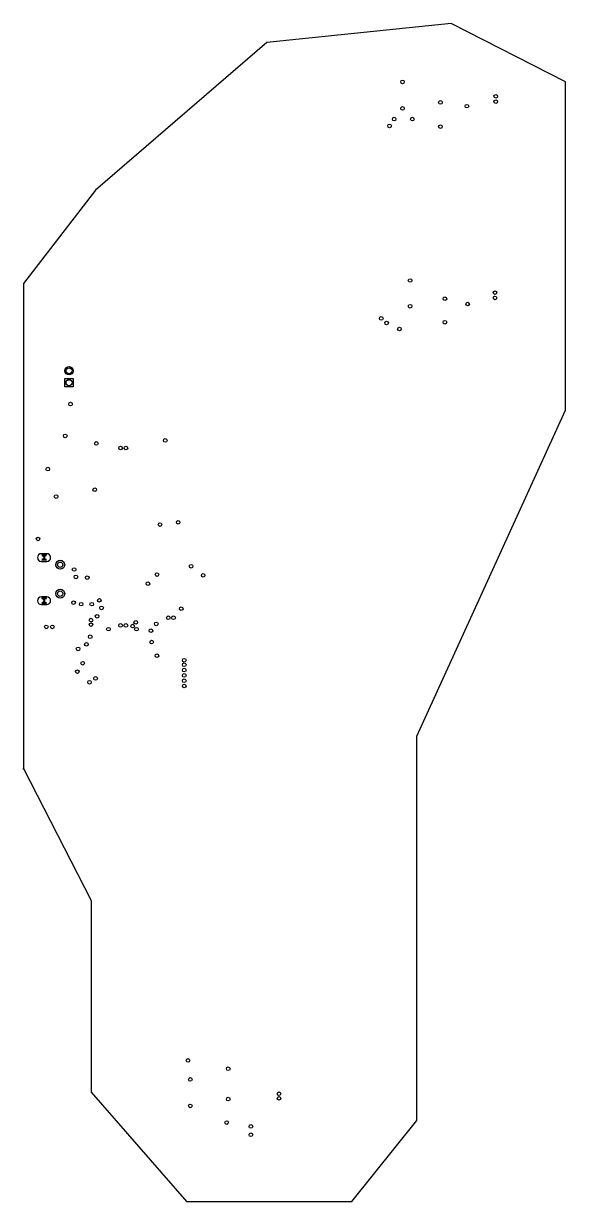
# Model space of a CAD drawing. Header units: millimetres. Extents: x 7325 to 10900, y 270 to 8040.
import ezdxf

# ---------------------------------------------------------------- set-up
doc = ezdxf.new("R2010")
doc.units = ezdxf.units.MM

msp = doc.modelspace()

# ---------------------------------------------------------------- linework, layer by layer
for points in [[(10145, 8040), (8930, 7915), (7800, 6940), (7325, 6325)], [(10900, 7655), (10145, 8040)], [(10900, 5490), (10900, 7655)], [(7325, 6325), (7325, 3120), (7325, 3125), (7770, 2255), (7770, 990)], [(7770, 990), (8400, 270), (9490, 270), (9920, 805), (9920, 3340), (10900, 5490)]]:
    msp.add_lwpolyline(points)
for points in [[(7652.55, 5643.05), (7597.45, 5643.05), (7597.45, 5698.15), (7652.55, 5698.15)], [(7442.6835, 4543.0905), (7478.1165, 4543.0905)], [(7476.15, 4531.28), (7444.65, 4531.28)], [(7442.6835, 4491.9095), (7478.1165, 4491.9095)], [(7476.15, 4503.72), (7444.65, 4503.72)], [(7442.6835, 4258.0905), (7478.1165, 4258.0905)], [(7442.6835, 4206.9095), (7478.1165, 4206.9095)], [(7476.15, 4246.28), (7444.65, 4246.28)], [(7476.15, 4218.72), (7444.65, 4218.72)]]:
    msp.add_lwpolyline(points, close=True)
for centre, radius in [((9825, 7655), 12), ((10440, 7560), 12), ((10440, 7525), 12), ((9825, 7480), 12), ((10075, 7520), 12), ((10250, 7495), 12), ((9770, 7410), 12), ((9890, 7410), 12), ((9740, 7365), 12), ((10075, 7360), 12), ((9875, 6345), 12), ((10105, 6225), 12), ((10435, 6265), 12), ((10435, 6230), 12), ((9875, 6175), 12), ((10255, 6190), 12), ((9685, 6095), 12), ((9720, 6065), 12), ((10105, 6070), 12), ((9805, 6025), 12), ((7625, 5749.4), 27.55), ((7625, 5749.4), 19.7), ((7625, 5670.6), 19.7), ((7635, 5530), 12), ((7600, 5320), 12), ((8260, 5290), 12), ((7805, 5270), 12), ((7965, 5240), 12), ((8000, 5240), 12), ((7485, 5101.01), 12), ((7795, 4965), 12), ((7540, 4920), 12), ((8225, 4735), 12), ((8345, 4750), 12), ((7420, 4640), 12), ((7566.7, 4469.9), 29.5275), ((7566.7, 4469.9), 17.717), ((7658.65, 4438.65), 12), ((8430, 4460), 12), ((7670, 4390), 12), ((7745, 4385), 12), ((8145, 4345), 12), ((8205.25, 4405.25), 12), ((8510, 4400), 12), ((7566.7, 4279.3), 29.5275), ((7566.7, 4279.3), 17.717), ((7655, 4220), 12), ((7705, 4210), 12), ((7775, 4210), 12), ((7825, 4235), 12), ((7840, 4185), 12), ((7810, 4130), 12), ((8280, 4120), 12), ((8315, 4120), 12), ((8365, 4180), 12), ((7475, 4060), 12), ((7515, 4060), 12), ((7770, 4105), 12), ((7770, 4075), 12), ((7885, 4045), 12), ((7965, 4070), 12), ((8000, 4070), 12), ((8045, 4065), 12), ((8065, 4090), 12), ((8070, 4045), 12), ((8165, 4035), 12), ((8200, 4080), 12), ((7765, 3995), 12), ((8170, 3960), 12), ((7685, 3915), 12), ((7740, 3945), 12), ((7715, 3820), 12), ((8205, 3870), 12), ((8385, 3840), 12), ((8385, 3810), 12), ((7680, 3765), 12), ((7800, 3720), 12), ((8385, 3775), 12), ((8385, 3740), 12), ((7760, 3695), 12), ((8385, 3705), 12), ((8385, 3670), 12), ((8410, 1200), 12), ((8675, 1145), 12), ((8425, 1075), 12), ((8675, 945), 12), ((9010, 980), 12), ((9010, 950), 12), ((8425, 900), 12), ((8665, 790), 12), ((8825, 765), 12), ((8825, 710), 12)]:
    msp.add_circle(centre, radius)
for centre, radius, start, end in [((7442.6835, 4517.5), 25.5905, 450, 270), ((7444.65, 4517.5), 13.78, 270, 450), ((7476.15, 4517.5), 13.78, 450, 270), ((7478.1165, 4517.5), 25.5905, 270, 450), ((7442.6835, 4232.5), 25.5905, 450, 270), ((7444.65, 4232.5), 13.78, 270, 450), ((7476.15, 4232.5), 13.78, 450, 270), ((7478.1165, 4232.5), 25.5905, 270, 450)]:
    msp.add_arc(centre, radius, start, end)

doc.saveas('drawing.dxf')
